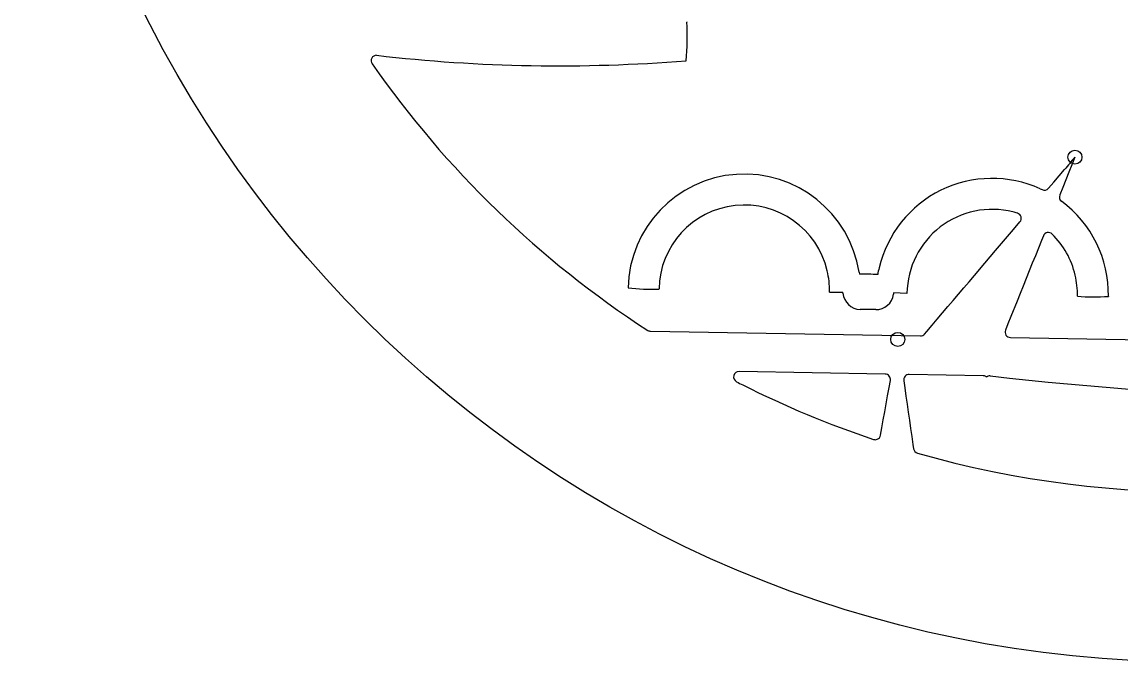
# Model space of a CAD drawing. Header units: millimetres. Extents: x -54 to 54, y -54 to 54.
# Drawn here: x -54 to -3.2, y -54 to -24.5 of the extents above; entities that cross this region are included whole.
import ezdxf

# ---------------------------------------------------------------- set-up
doc = ezdxf.new("R2010")
doc.units = ezdxf.units.MM
for name, color, linetype in [('CUT_INNER', 6, 'Continuous'), ('CUT_OUTER', 1, 'Continuous'), ('ENGRAVE', 7, 'Continuous')]:
    doc.layers.add(name, color=color, linetype=linetype)

msp = doc.modelspace()

# ---------------------------------------------------------------- linework, layer by layer
at = {"layer": 'CUT_INNER'}
for points in [[(-23.3182, -24.4516), (-23.3179, -24.4561)], [(-5.4123, -30.693), (-5.4138, -30.6974), (-5.5522, -31.0419), (-5.6929, -31.392), (-5.8335, -31.7421), (-5.9742, -32.0922), (-6.1131, -32.438)], [(-6.6315, -32.1279), (-6.3887, -31.842), (-6.1444, -31.5544), (-5.9001, -31.2669)], [(-7.0151, -32.1514), (-6.9288, -32.1921)], [(-12.3488, -38.8579), (-12.2513, -38.7431), (-12.0071, -38.4555), (-11.7628, -38.168), (-11.5185, -37.8805), (-11.2742, -37.5929), (-11.0299, -37.3054), (-10.7857, -37.0178), (-10.5414, -36.7303), (-10.2971, -36.4427), (-10.0528, -36.1552), (-9.5643, -35.5801), (-9.32, -35.2925), (-9.0757, -35.005), (-8.3429, -34.1424), (-8.0986, -33.8548), (-7.9504, -33.6803)], [(-6.8715, -34.3254), (-6.9588, -34.5429), (-7.0995, -34.893), (-7.2401, -35.2431), (-7.3808, -35.5932), (-7.5215, -35.9433), (-7.6621, -36.2934), (-7.8028, -36.6435), (-7.9434, -36.9936), (-8.0841, -37.3437), (-8.3654, -38.0439), (-8.5061, -38.394), (-8.6191, -38.6753)], [(-15.3741, -36), (-15.3596, -36.1017)], [(-26.0351, -36.7301), (-26.0354, -36.7256)], [(-24.6057, -36.7725), (-24.6059, -36.7758), (-24.6065, -36.7803), (-24.611, -36.7806)], [(-16.7389, -36.9176), (-16.7394, -36.9132)], [(-16.1164, -36.9748), (-16.1182, -36.918)], [(-13.1638, -36.9722), (-13.164, -36.9756), (-13.1646, -36.98), (-13.1691, -36.9803), (-13.1724, -36.9803), (-13.785, -36.9588), (-13.7888, -37.0154)], [(-5.297, -37.1174), (-5.2974, -37.1129)], [(-3.8671, -37.1126), (-3.8676, -37.1171), (-3.872, -37.1175)], [(-14.6075, -37.7319), (-15.3231, -37.7194)], [(-24.9961, -38.7286), (-12.5437, -38.946)], [(-8.3915, -39.0184), (12.7577, -39.3876)], [(-14.1714, -40.7059), (-20.9104, -40.5883)], [(-14.3865, -43.531), (-14.3249, -43.1899), (-14.2579, -42.8186), (-14.1909, -42.4473), (-14.1239, -42.076), (-14.0569, -41.7047), (-13.9899, -41.3334), (-13.9298, -41.0003)], [(-13.3123, -41.011), (-13.2638, -41.3461), (-13.2098, -41.7195), (-13.1558, -42.0929), (-13.1018, -42.4664), (-13.0478, -42.8398), (-12.9938, -43.2132), (-12.9398, -43.5866), (-12.8858, -43.96), (-12.8581, -44.151)], [(-9.6553, -40.7847), (-13.0605, -40.7253)], [(-9.4907, -40.8443), (-9.4959, -40.8416), (-9.5305, -40.8207)]]:
    msp.add_lwpolyline(points, dxfattribs=at)
for centre, radius, start, end in [((-36.6751, -25.111), 13.3733, 355.16446, 2.80719), ((-37.6387, -26.2395), 0.25, 89, 214.98047), ((-0.0044, -0.0047), 46.126, 214.88075, 236.99854), ((-29.2287, 46.4091), 72.885, 263.377432, 274.626769), ((0.0004, -0.0007), 46.1317, 254.04607, 323.11935), ((468.3644, -433.9194), 622.1381, 139.5992417, 139.6686074), ((-20.6725, -36.8368), 5.364, 8.97503, 178.81277), ((-9.2306, -37.0366), 5.3641, 65.60505, 166.72871), ((-6.8221, -31.966), 0.25, 244.7361, 319.65123), ((-5.8811, -32.5312), 0.25, 158.11101, 232.59551), ((-20.6726, -36.837), 3.9337, 13.18175, 179.06063), ((-9.2298, -37.0361), 5.3632, 359.18322, 53.41189), ((-9.2305, -37.0369), 3.9338, 75.94319, 179.05828), ((-9.0324, -36.3007), 3.1716, 72.27904, 76.18455), ((-8.1409, -33.5184), 0.25, 319.65123, 72.82022), ((-6.6395, -34.4186), 0.25, 44.50562, 158.11101), ((-9.2279, -37.0356), 3.9308, 13.17488, 45.26223), ((-20.6935, -36.8403), 3.9548, 358.94413, 13.15945), ((-9.9263, -36.8854), 4.6523, 166.57397, 170.48577), ((-15.0756, -44.0493), 7.9527, 85.95467, 92.04641), ((-9.2515, -37.04), 3.9548, 358.94413, 13.15945), ((-24.9455, -26.0973), 10.6885, 264.14899, 271.79307), ((-16.4255, -32.2676), 4.6605, 266.1442, 273.78159), ((-15.309, -36.9095), 0.81, 184.62561, 269.00061), ((-14.5934, -36.922), 0.81, 269.00061, 353.37561), ((-4.5833, -26.4527), 10.6885, 266.17146, 273.81554), ((-24.9917, -38.4786), 0.25, 237.12891, 269), ((-12.5394, -38.696), 0.25, 269, 319.65123), ((-8.3871, -38.7685), 0.25, 158.11101, 269), ((-20.9148, -40.8382), 0.25, 89, 242.75391), ((-8.7509, -17.2537), 26.7866, 242.71751, 243.40916), ((-14.1758, -40.9559), 0.25, 349.77011, 89), ((-13.0648, -40.9752), 0.25, 89, 188.22989), ((-9.6597, -41.0347), 0.25, 58.88112, 89), ((-9.3355, -41.0405), 0.2501, 89.00549, 128.35157), ((7.5238, 104.3551), 146.1209, 263.376213, 274.625882), ((-0.0067, -0.0147), 46.1163, 243.28146, 251.40563), ((-14.6325, -43.4866), 0.25, 291.98944, 349.77011), ((-14.6325, -43.4866), 0.25, 251.54297, 291.98944), ((-12.6107, -44.1152), 0.25, 188.22989, 254.00391)]:
    msp.add_arc(centre, radius, start, end, dxfattribs=at)
at = {"layer": 'CUT_OUTER'}
msp.add_circle((0, 0), 54, dxfattribs=at)
at = {"layer": 'ENGRAVE'}
for centre in [(-5.4116, -30.6918), (-13.5879, -39.1056)]:
    msp.add_circle(centre, 0.324, dxfattribs=at)

doc.saveas('drawing.dxf')
